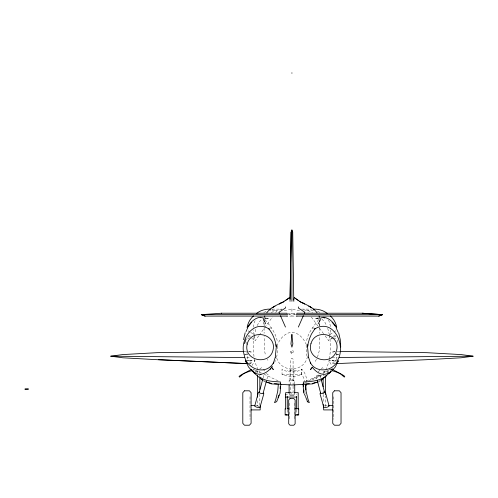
<?xml version="1.0" encoding="UTF-8"?>
<svg xmlns="http://www.w3.org/2000/svg" width="498" height="498" viewBox="0 0 498 498"><rect width="100%" height="100%" fill="white"/><g stroke="black" fill="none" stroke-linecap="round" stroke-linejoin="round"><path stroke-width="0.37" stroke-dasharray="2.49 1.87" d="M333.94 360.396L332.216 360.409L336.368 360.378L332.216 360.409M336.405 359.712L336.841 352.13M337.414 342.288L337.544 340.016M253.177 327.198L254.185 322.561L255.381 320.108M306.139 345.102L306.388 353.642L307.552 358M330.747 329.913L329.975 334.83M254.061 336.704L253.171 347.841L254.086 357.433M254.179 335.994L256.103 328.338M329.346 359.519L328.817 362.289L325.904 369.653M329.477 358.821L330.666 347.841L329.769 336.704M329.813 335.571L328.68 340.732L325.032 335.739M264.6 320.407L264.843 319.386L263.803 319.355M305.262 393.513L305.156 392.685M276.477 357.271L277.442 353.642L277.697 345.102M263.1 377.926L264.077 374.284M266.965 378.959L268.136 374.596L266.337 373.575M306.668 340.508C308.387 331.905 314.419 325.468 319.349 318.67M296.584 394.877L296.82 394.503M265.067 318.857L265.409 317.849L265.061 318.017L268.36 318.546L265.148 317.786M318.988 326.371L320.438 322.536M276.882 346.135C279.247 339.574 284.52 332.838 291.915 332.147C299.31 332.838 304.589 339.574 306.955 346.135M307.49 356.5C304.104 373.102 279.727 373.102 276.34 356.5M317.475 357.259L319.293 350.679L319.722 336.368M274.56 362.363L275.519 360.471M257.236 325.592L259.016 322.15L261.96 319.019M289.114 314.655L289.923 313.223M325.2 370.842L323.14 373.525M316.485 359.319L314.655 362.208M331.431 370.033L332.645 368.066M251.951 365.544L255.063 360.571L248.272 361.162M326.993 372.952L329.433 369.653L331.774 369.653L329.564 369.653M258.804 335.739L255.157 340.732L254.024 335.571M259.259 335.117L264.276 328.25M264.731 327.628L272.481 317.021M275.674 312.651L277.037 310.777L269.611 310.783M294.511 394.852L294.723 393.084M330.971 369.653L331.761 368.732M324.634 376.214L325.555 375.199M318.222 371.813L320.818 369.248M321.341 368.738L322.38 367.711L324.142 369.105M325.144 406.524L325.48 406.063L325.48 395.978M255.58 372.348L257.341 370.96M259.695 369.105L261.456 367.711L262.496 368.738M329.981 334.401L333.206 332.403M333.853 331.998L336.436 330.398M271.217 312.47L276.988 310.335L282.235 309.488M308.704 381.076L320.071 374.807M322.748 373.338L329.433 369.653L330.23 370.549M333.255 337.482L329.9 339.163L332.726 338.646M333.921 337.152L335.938 336.144M311.655 380.248L322.729 375.218M263.728 312.408L266.262 311.412M253.115 370.145L254.403 369.647M318.838 381.132L320.258 380.59M306.189 380.902L321.098 375.231M258.232 370.948L257.51 371.558L257.51 373.108M318.894 381.505L320.32 380.976M305.311 382.651L303.699 377.839L301.844 374.39L301.794 369.08L301.794 374.452C295.47 377.086 288.361 377.086 282.036 374.452L282.036 369.08C287.85 373.027 295.98 373.027 301.794 369.08C305.168 372.616 306.998 377.546 306.668 382.445M334.98 351.557L332.216 352.366L332.216 351.302L339.536 351.407M249.349 363.086L251.621 362.55L251.621 363.808L250.276 363.752M318.359 318.098L315.471 318.546L318.427 317.849L318.764 318.857M317.917 376.077L321.129 375.318M322.511 392.3L323.563 392.075M332.969 336.187L335.814 335.584M284.258 310.59L291.915 309.109L299.578 310.59M333.436 338.515L336.972 337.874M315.471 318.546L318.11 318.122M296.472 370.226L292.606 370.773L287.365 370.226M259.116 406.281L257.852 406.138L257.51 405.671L257.51 400.243M269.704 328.051L271.578 327.964M334.899 363.689L332.216 363.808L332.216 362.55L334.482 363.086M332.216 357.558L337.121 357.564M336.486 354.607L338.628 354.557M244.3 351.407L248.141 351.351M248.739 351.345L251.621 351.302L251.621 352.366L248.857 351.557M246.715 357.564L250.917 357.545M272.157 309.109L282.148 309.109M301.688 309.109L311.68 309.109M271.615 309.881L273.01 309.881M313.485 310.783L306.793 310.777L308.162 312.651M286.456 313.223L291.784 313.223M292.052 313.223L297.374 313.223M288.417 314.655L291.784 314.655L291.784 316.087L286.499 316.087M295.414 314.655L292.052 314.655L292.052 316.087L297.337 316.087M336.48 354.694L338.615 354.694M252.835 369.653L254.378 369.653M282.036 374.452L301.794 374.452M290.073 392.679L293.764 392.679M255.63 405.528L258.661 405.528M324.416 405.528L327.447 405.528M245.221 354.694L248.066 354.694M246.08 360.365L251.621 360.409L249.896 360.396M243.783 354.526L248.06 354.62M247.456 360.322L251.621 360.409M248.658 363.677L251.621 363.808M312.258 327.964L314.126 328.051M335.559 361.162L328.767 360.571L331.88 365.544M303.599 309.756L308.306 310.758L312.613 312.47M265.478 318.098L268.36 318.546M246.865 337.874L248.988 338.26M251.814 338.777L253.936 339.163L251.926 338.154M248.016 335.584L250.861 336.187M263.517 380.976L264.942 381.505M259.116 370.948L259.838 371.558L259.838 376.986M263.579 380.59L264.998 381.132M329.427 369.647L330.716 370.145M317.568 311.412L320.108 312.408M255.773 370.3L261.263 372.896M264.008 374.191L278.426 381.007M247.898 336.144L251.253 337.818M248.048 330.803L249.984 331.998M250.625 332.403L253.856 334.401M326.495 370.96L328.257 372.348M287.016 394.503L287.253 394.877M263.012 369.248L265.092 371.296M321.87 319.019L324.814 322.15L326.601 325.592M254.833 370.195L256.837 372.952M289.326 394.852L289.108 393.084M311.356 317.021L319.106 327.628M319.56 328.25L324.578 335.117M265.104 319.784C270.252 325.904 275.363 332.483 277.168 340.508M267.345 359.319L267.943 360.303M257.927 369.653L255.02 362.289L254.223 358.13M293.907 313.223L294.716 314.655M328.456 320.108L329.645 322.561L330.765 328.555M263.1 321.808L264.843 326.371M325.48 371.944L324.764 371.34L323.252 371.695L323.158 375.822M327.734 328.338L329.657 335.994M320.737 377.951L319.959 375.05L317.898 375.062L316.099 376.083L316.877 378.99M318.988 319.386L319.23 320.407M265.222 354.034L264.544 350.679L264.108 336.368M253.862 334.83L253.09 329.913M246.423 342.288L246.51 343.801M246.989 352.13L247.431 359.712M333.822 396.781L333.822 419.241M323.158 391.328L323.158 393.657M323.158 394.428L323.158 402.957M319.722 323.239L319.722 327.099M319.722 327.871L319.722 333.28M296.584 409.848L296.584 413.589M294.723 384.126L294.723 380.391L291.915 379.669L289.108 380.391L289.108 384.126M294.293 403.175L294.293 420.586M293.079 385.44L293.079 359.077L291.915 358.423L290.757 359.077L290.757 385.44M293.079 386.218L293.079 393.196L291.915 393.85L290.757 393.196L290.757 386.218M291.915 308.872L291.915 313.479M291.915 380.354L291.915 380.758M289.543 403.175L289.543 420.586M287.253 409.848L287.253 413.589M264.108 323.239L264.108 327.099M264.108 327.871L264.108 333.28M259.838 394.043L259.838 405.671M250.008 396.781L250.008 419.241M290.515 351.625C292.475 358.342 295.407 346.863 290.515 351.625M291.436 351.52L291.33 351.669A0.766 0.766 0 0 0 291.33 352.391L291.579 352.659A0.641 0.641 0 0 0 292.258 352.659L292.5 352.391A0.766 0.766 0 0 0 292.5 351.669L292.258 351.401A0.641 0.641 0 0 0 291.579 351.401L291.436 351.52M290.073 369.192L289.917 380.391L291.149 380.87L293.328 380.758L293.913 380.391L293.913 369.385L292.681 368.912L290.073 369.192"/><path stroke-width="0.75" d="M265.633 323.825L264.488 320.793M290.035 299.223L291.118 232.093L291.915 229.97L292.718 232.093L293.776 300.481M290.06 300.481L291.118 232.093M276.222 347.579L275.294 357.222M280.125 388.552L280.299 386.286M280.81 384.058L280.088 393.171L276.683 401.637L274.516 402.689L275.736 399.527L277.747 391.285L278.338 384.064L280.48 384.07M285.516 306.917L285.416 308.032L278.924 312.314L279.54 313.672M298.358 327.068L303.369 315.701M293.851 301.041L293.789 301.34M275.263 357.352L273.228 363.546L273.508 362.824M307.957 344.218L309.47 338.727L311.375 334.189L315.016 328.624L314.699 329.128M247.114 327.541C247.799 323.059 250.102 318.863 253.557 315.925M243.566 339.661L245.172 332.745M306.009 385.882L306.351 384.512M254.752 405.97L258.425 392.275L259.352 391.988M262.714 379.383L259.203 392.48L259.67 392.984L261.749 393.657L263.062 393.52L266.38 381.144M338.347 360.782L335.241 367.076L331.556 371.215M285.64 394.877L286.138 394.391M244.562 343.62L246.118 338.939M338.117 361.424L338.279 360.969M246.043 331.612L246.678 329.95M278.058 397.317L278.911 395.2M247.027 329.371L247.811 327.547M270.451 369.373L270.75 368.682M264.114 317.6L264.849 315.919M304.297 313.672L304.913 312.314L298.414 308.032L298.321 306.917M318.197 323.825L320.419 319.822L320.127 319.293M248.135 326.837L250.581 323.563M263.71 319.293L263.417 319.822L264.482 321.627M273.383 363.104C265.21 376.326 245.732 368.632 244.182 354.595C239.214 340.427 253.326 318.994 268.82 328.842C272.462 333.199 274.666 338.702 275.88 344.218M247.823 326.738C250.65 322.194 254.721 317.873 260.323 317.251M266.741 312.781C270.943 307.117 277.859 304.651 283.935 301.564L283.038 302.074L289.643 297.58L285.142 300.761M251.048 323.028L251.708 322.225M323.644 377.988L321.029 380.709L323.14 378.567M272.325 366.223C268.484 372.155 260.124 377.509 253.656 372.025M287.19 414.535L286.45 414.859L285.703 414.535M298.128 414.535L297.387 414.859L296.646 414.535M321.527 380.123L331.033 371.446L329.433 373.282L328.842 372.815C322.972 376.818 315.863 372.236 312.377 367.225L310.578 369.466L312.377 367.225L312.632 367.667M254.988 372.815L254.403 373.282L252.797 371.446M259.894 407.638L263.847 393.725L263.181 393.015M256.464 313.528C260.41 310.298 265.59 308.909 270.638 309.109M320.65 393.015L319.99 393.725L323.937 407.638M328.948 406.293L327.584 407.071L324.59 407.706M336.019 327.547L337.071 329.975M326.532 375.791C320.009 380.902 311.337 381.649 303.35 381.978L303.35 384.375L291.915 384.985L280.48 384.375L280.48 381.978C273.663 381.431 265.695 381.58 260.068 377.223M328.842 372.815L330.18 372.025M272.001 307.82L274.989 306.177L273.564 306.911M281.14 302.915L279.141 303.992L282.229 302.373M251.241 369.485L243.541 373.687L239.513 377.111L239.071 376.351C242.719 373.519 247.413 371.944 251.832 370.643M296.789 313.223L362.438 313.223L382.564 314.655L378.947 316.087L296.31 316.087M312.433 383.541L316 382.215M318.178 381.773L312.483 383.896L304.876 384.3M319.616 318.508L322.704 317.338L323.258 317.525M378.679 316.087L382.564 314.655L362.22 313.223M314.854 328.898C333.448 317.712 346.272 345.369 337.806 359.83C333.735 372.442 313.491 373.668 309.644 360.645M260.579 317.525L261.126 317.338L264.214 318.508M293.901 395.088L289.936 395.088M158.464 359.687L247.606 363.633L157.069 359.687L122.745 357.782L110.737 356.182L122.745 354.582L157.069 352.677L244.051 351.414M339.785 351.414L426.767 352.677L461.092 354.582L473.1 356.182L461.092 357.782L426.767 359.687L337.003 363.596M221.616 313.223L201.267 314.655L204.89 316.087L287.527 316.087M306.382 383.858L309.407 383.703M339.244 357.483L473.1 356.182M313.198 309.109C318.241 308.909 323.426 310.298 327.373 313.528M221.398 313.223L287.041 313.223M287.744 314.655L201.267 314.655L205.157 316.087M296.086 314.655L382.564 314.655M110.737 356.182L244.611 357.57M289.332 392.679L285.64 392.679L285.64 409.095M294.499 392.679L298.19 392.679L298.19 409.095M285.64 397.068L296.715 397.068M251.092 405.528L254.876 405.528M328.201 405.528L332.739 405.528M287.34 408.709L288.809 408.709M295.028 408.709L298.7 408.709L298.7 415.052L295.028 415.052M251.092 409.916L260.174 409.916L260.174 405.963M332.739 409.916L323.663 409.916L323.663 405.963M288.809 415.052L285.136 415.052L285.136 408.709M274.429 383.703L277.454 383.858M278.961 384.3L271.354 383.896L265.652 381.773M259.246 407.706L256.252 407.071L254.889 406.293M324.484 391.988L325.412 392.275L329.085 405.97M260.435 374.34L261.045 374.434M323.513 317.251C329.116 317.873 333.187 322.194 336.007 326.738M332.004 370.643C336.424 371.944 341.118 373.519 344.765 376.351L344.323 377.111L340.296 373.687L332.596 369.485M323.787 317.687L324.839 318.01M267.837 382.215L271.398 383.541M253.613 372L254.403 373.282L262.303 380.123M317.089 312.781C312.893 307.117 305.971 304.651 299.902 301.564L300.798 302.074L294.194 297.58L298.694 300.761M310.273 306.911L308.841 306.177L311.829 307.82M301.607 302.373L304.689 303.992L302.697 302.915M251.017 369.653L253.849 372.018M323.501 406.524L323.158 404.507M269.138 329.128L268.814 328.624L268.976 328.898M330.28 315.925C333.735 318.863 336.038 323.059 336.716 327.541M252.281 371.215L248.589 367.076L245.483 360.782M261.954 379.283L262.869 380.323M332.122 322.225L335.229 326.097M246.398 362.482L245.558 360.969M310.329 362.824L310.609 363.546L310.453 363.104M280.467 315.701L285.472 327.068M318.988 315.919L319.722 317.6M289.985 301.041L290.048 301.34M309.47 360.11L308.567 357.352M305.772 397.317L307.515 401.531L307.154 401.637L309.32 402.689L308.094 399.527L306.089 391.285L305.498 384.064L303.027 384.058L303.749 393.171M304.353 393.794L305.492 396.613M337.37 330.504L338.005 332.166M321.129 379.408L324.634 392.48L322.835 393.501L320.768 393.52L317.263 380.441M338.659 332.745L340.265 339.661L340.719 347.019M308.542 357.222L307.608 347.579M303.35 384.02L303.531 386.286M303.83 390.065L304.01 392.331M305.697 384.842L305.816 389.915M293.776 298.881L293.783 300.02M319.349 320.793L319.349 321.627M325.48 376.594L325.48 394.428M323.158 378.922L323.158 386.678M296.584 396.371L296.584 409.095M294.723 384.873L294.723 393.084M291.915 72.776L291.915 73.281M291.915 229.97L291.915 301.302M289.108 384.873L289.108 393.084M287.253 396.371L287.253 409.095M259.838 378.536L259.838 389.392M257.51 375.436L257.51 397.143M307.627 346.664L307.59 347.075L307.907 344.516L307.627 346.664M291.915 334.494L290.963 343.9L291.915 347.15L292.868 343.9L291.915 334.494M247.164 344.224C243.261 360.652 269.25 366.235 273.053 350.075C276.956 333.648 250.967 328.064 247.164 344.224M276.284 346.658L276.247 347.075L275.923 344.516L276.284 346.658M310.995 343.458C306.046 359.649 331.668 366.721 336.455 350.841C341.404 334.644 315.782 327.578 310.995 343.458M244.487 390.799L242.8 392.685L242.8 423.337L244.487 425.224L249.405 425.224L251.092 423.337L251.092 392.685L249.405 390.799L244.487 390.799M290.01 398.537L288.703 400L288.703 423.761L290.01 425.224L293.82 425.224L295.133 423.761L295.133 400L293.82 398.537L290.01 398.537M334.432 390.799L332.739 392.685L332.739 423.337L334.432 425.224L339.343 425.224L341.037 423.337L341.037 392.685L339.343 390.799L334.432 390.799M24.975 389.106L28.486 389.056L25.012 389.106M273.259 369.466L271.46 367.225L273.259 369.466"/></g></svg>
